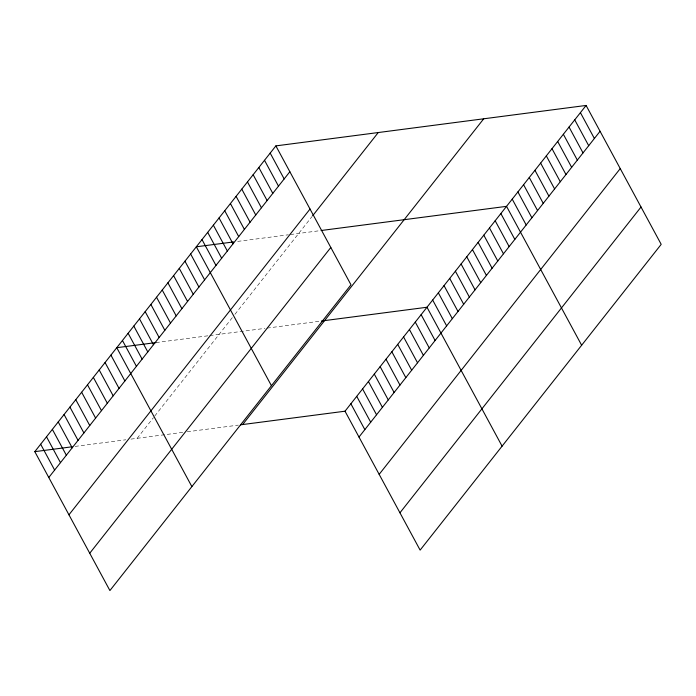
<?xml version="1.0" encoding="UTF-8"?>
<svg xmlns="http://www.w3.org/2000/svg" width="696" height="696" viewBox="0 0 696 696"><rect width="100%" height="100%" fill="white"/><g stroke="black" fill="none" stroke-linecap="round" stroke-linejoin="round"><path stroke-width="0.52" stroke-dasharray="3.48 2.61" d="M137.173 438.306L153.433 417.678M154.738 416.025L232.394 317.533M234.926 314.322L311.956 216.63M237.684 241.399L288.353 234.796M290.423 234.526L320.003 230.663M156.061 342.571L208.8 335.698M209.835 335.559L264.95 328.373M267.081 328.094L320.351 321.152M75.124 446.397L125.793 439.785M130.97 439.115L184.049 432.19M187.241 431.781L238.38 425.108"/><path stroke-width="1.04" d="M275.877 145.89L350.984 284.795L109.907 590.556L34.8 451.652L275.877 145.89L586.093 105.444L661.2 244.348L420.123 550.11L345.016 411.205L586.093 105.444M48.772 477.5L289.849 171.738M68.948 514.805L310.025 209.044M312.582 215.83L378.25 132.544M89.732 553.25L330.809 247.489M242.643 424.551L483.72 118.79M358.988 437.045L600.065 131.283M379.163 474.359L620.24 168.597M399.948 512.795L641.025 207.034M233.551 241.938L196.324 246.793L271.431 385.697M321.065 230.524L506.54 206.347L581.647 345.251M156.061 342.571L116.763 347.695L191.87 486.6M321.413 321.013L426.987 307.249L502.086 446.153M34.8 451.652L72.027 446.797M240.511 424.83L345.016 411.205M580.412 112.648L594.384 138.495M574.731 119.86L588.703 145.699M569.05 127.064L583.022 152.911M563.368 134.276L577.341 160.115M557.679 141.479L571.66 167.318M551.998 148.683L565.97 174.531M546.317 155.895L560.289 181.734M540.635 163.099L554.608 188.947M534.954 170.311L548.927 196.15M529.273 177.515L543.245 203.363M523.583 184.727L537.564 210.566M517.902 191.931L531.875 217.77M512.221 199.134L526.193 224.982M500.859 213.55L514.831 239.398M495.178 220.762L509.15 246.601M489.488 227.966L503.469 253.805M483.807 235.17L497.779 261.017M478.126 242.382L492.098 268.221M472.445 249.586L486.417 275.433M466.764 256.798L480.736 282.637M461.083 264.001L475.055 289.849M455.393 271.214L469.365 297.053M449.712 278.417L463.684 304.256M444.031 285.621L458.003 311.469M438.35 292.833L452.322 318.672M432.668 300.037L446.641 325.885M421.132 314.67L435.104 340.518M415.277 322.1L429.249 347.939M409.422 329.521L423.394 355.369M403.567 336.951L417.539 362.79M397.712 344.372L411.684 370.22M391.857 351.802L405.829 377.641M386.002 359.223L399.974 385.071M270.196 153.103L284.168 178.942M380.147 366.653L394.119 392.492M264.515 160.306L278.487 186.145M374.291 374.074L388.264 399.922M258.834 167.51L272.806 193.357M368.436 381.504L382.409 407.343M253.153 174.722L267.125 200.561M362.581 388.925L376.553 414.772M247.463 181.926L261.435 207.773M356.726 396.355L370.698 422.194M241.782 189.138L255.754 214.977M350.871 403.776L364.843 429.623M236.101 196.342L250.073 222.181M230.42 203.545L244.392 229.393M224.738 210.757L238.711 236.596M219.057 217.961L233.03 243.809M213.368 225.173L227.34 251.012M207.686 232.377L221.659 258.225M202.005 239.589L215.977 265.428M190.643 253.996L204.615 279.844M184.962 261.209L198.934 287.048M179.272 268.412L193.244 294.26M173.591 275.625L187.563 301.464M167.91 282.828L181.882 308.676M162.229 290.041L176.201 315.88M156.548 297.244L170.52 323.083M150.858 304.448L164.839 330.296M145.177 311.66L159.149 337.499M139.496 318.864L153.468 344.711M133.815 326.076L147.787 351.915M128.134 333.28L142.106 359.119M122.453 340.483L136.425 366.331M110.916 355.117L124.889 380.964M105.061 362.546L119.033 388.385M99.206 369.967L113.178 395.815M93.351 377.397L107.323 403.236M87.496 384.818L101.468 410.666M81.641 392.248L95.613 418.087M75.786 399.678L89.758 425.517M69.931 407.099L83.903 432.938M64.076 414.529L78.048 440.368M58.22 421.95L72.193 447.798M52.365 429.38L66.338 455.219M46.51 436.801L60.482 462.649M40.655 444.231L54.627 470.07"/></g></svg>
